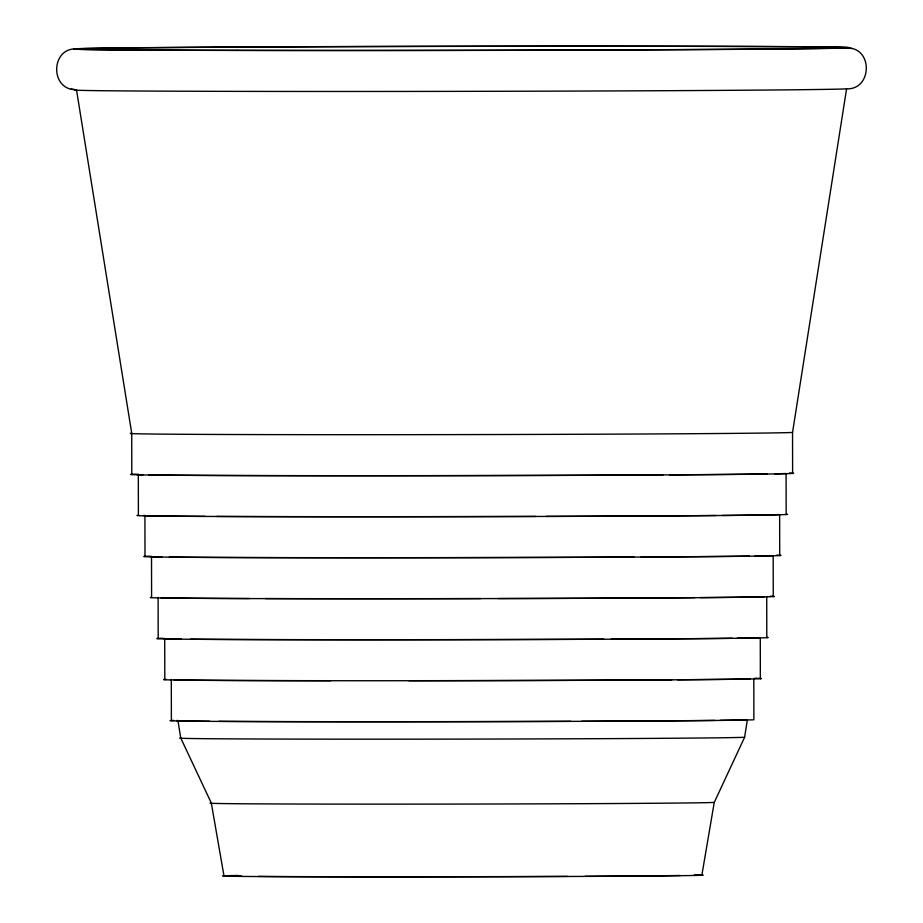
<?xml version="1.0" encoding="UTF-8"?>
<svg xmlns="http://www.w3.org/2000/svg" width="923" height="923" viewBox="0 0 923 923"><rect width="100%" height="100%" fill="white"/><g stroke="black" fill="none" stroke-linecap="round" stroke-linejoin="round"><path stroke-width="1.38" d="M701.849 875.223L714.252 802.422L744.607 737.269L747.365 719.778A285.992 1.5 -0.1 0 1 720.148 720.332M792.615 473.476L792.545 432.437L846.576 88.85C871.866 89.854 873.32 48.631 848.041 47.973M109.133 49.842L109.814 49.75M75.686 48.873C50.823 48.573 50.142 89.081 74.959 89.646M847.245 47.904A387.498 2.031 -0.1 0 1 236.992 50.43A387.498 2.031 -0.1 0 1 300.148 46.819A387.498 2.031 -0.1 0 1 847.245 47.904L851.791 48.504M71.209 89.116L76.494 89.808A386.749 2.031 -0.1 0 0 425.145 91.412A386.749 2.031 -0.1 0 0 846.576 88.85M209.648 721.267A285.992 1.5 -0.1 0 1 177.908 720.482L180.723 737.973L211.309 803.045L223.966 875.823M76.494 89.808L131.724 433.268L131.793 474.307M786.165 514.526L786.084 473.487A325.323 1.708 -0.1 0 1 774.732 473.822M779.635 514.538L779.704 555.577M773.255 596.627L773.186 555.588A312.216 1.638 -0.1 0 1 754.979 556.027M766.725 596.627L766.794 637.666M760.344 678.717L760.275 637.678A299.11 1.569 -0.1 0 1 737.269 638.185M753.814 678.728L753.883 719.767A292.545 1.534 -0.1 0 1 425.63 721.717A292.545 1.534 -0.1 0 1 173.801 720.39M171.309 679.455L171.39 720.494M164.79 679.466L164.721 638.428A299.11 1.569 -0.1 0 0 181.3 639.074M158.121 597.389L158.191 638.428M144.923 515.334L144.992 556.373M694.35 874.785A240.015 1.258 -0.1 0 1 452.362 876.804A240.015 1.258 -0.1 0 1 237.949 875.477M764.452 596.731A305.663 1.604 -0.1 0 1 700.176 597.608M694.777 597.643A305.663 1.604 -0.1 0 1 497.924 598.542M480.802 598.577A305.663 1.604 -0.1 0 1 265.363 598.577M249.372 598.531A305.663 1.604 -0.1 0 1 161.04 597.804M767.163 637.389A305.663 1.604 -0.1 0 1 445.048 639.685A305.663 1.604 -0.1 0 1 162.61 638.266M732.285 638.255A299.11 1.569 -0.1 0 1 611.164 639.154M603.7 639.189A299.11 1.569 -0.1 0 1 190.542 639.178M754.691 678.243A299.11 1.569 -0.1 0 1 474.837 680.632A299.11 1.569 -0.1 0 1 166.152 679.397M750.318 678.866A292.545 1.534 -0.1 0 1 677.574 679.755M671.852 679.801A292.545 1.534 -0.1 0 1 408.854 680.689M330.769 680.689A292.545 1.534 -0.1 0 1 174.112 679.847M714.679 720.402A285.992 1.5 -0.1 0 1 581.698 721.278M570.772 721.325A285.992 1.5 -0.1 0 1 218.947 721.336M744.607 737.269A283.199 1.488 -0.1 0 1 436.014 739.138A283.199 1.488 -0.1 0 1 180.723 737.973M714.252 802.422A252.59 1.327 -0.1 0 1 439.013 804.095A252.59 1.327 -0.1 0 1 211.309 803.045M792.545 432.437A331.876 1.742 -0.1 0 1 430.903 434.641A331.876 1.742 -0.1 0 1 131.724 433.268M789.442 473.038A331.876 1.742 -0.1 0 1 458.893 475.633A331.876 1.742 -0.1 0 1 136.143 474.134M767.128 473.961A325.323 1.708 -0.1 0 1 669.579 474.849M663.002 474.884A325.323 1.708 -0.1 0 1 148.603 474.895M143.134 474.78A325.323 1.708 -0.1 0 1 138.323 474.295L138.392 515.334A325.323 1.708 -0.1 0 0 460.046 516.638A325.323 1.708 -0.1 0 0 786.546 514.226M778.977 514.572A318.77 1.673 -0.1 0 1 722.121 515.449M715.983 515.495A318.77 1.673 -0.1 0 1 545.943 516.395M535.802 516.43A318.77 1.673 -0.1 0 1 216.663 516.43M205.137 516.372A318.77 1.673 -0.1 0 1 143.515 515.472M776.658 555.15A318.77 1.673 -0.1 0 1 458.016 557.654A318.77 1.673 -0.1 0 1 149.607 556.2M749.407 556.119A312.216 1.638 -0.1 0 1 641.104 556.996M634.02 557.042A312.216 1.638 -0.1 0 1 169.347 557.054M161.883 556.938A312.216 1.638 -0.1 0 1 151.522 556.361L151.591 597.4A312.216 1.638 -0.1 0 0 473.868 598.623A312.216 1.638 -0.1 0 0 770.267 596.2M680.205 875.477A225.95 1.188 -0.1 0 1 585.136 876.308M567.541 876.389A225.95 1.188 -0.1 0 1 258.59 876.389M241.803 876.158A225.95 1.188 -0.1 0 1 240.303 875.708M236.992 50.338A387.498 2.031 -0.1 0 0 847.245 47.8A387.498 2.031 -0.1 0 0 300.148 46.727A387.498 2.031 -0.1 0 0 236.992 50.338"/></g></svg>
